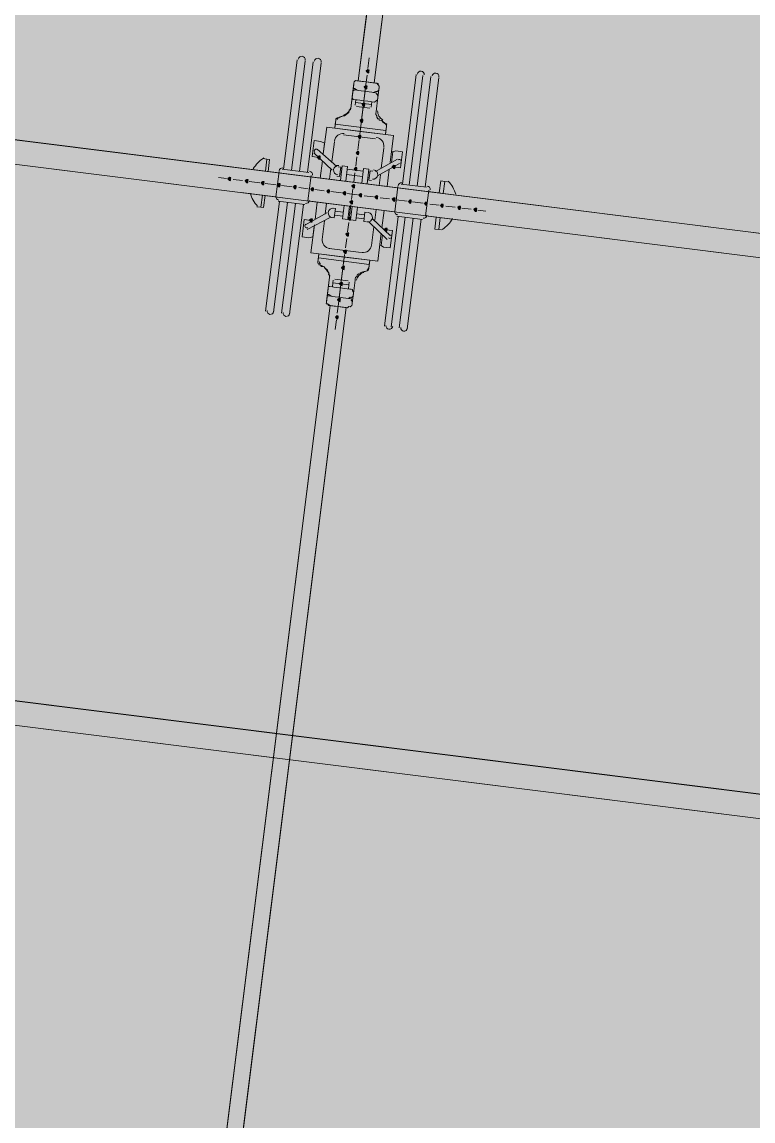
# Model space of a CAD drawing. Header units: metres. Extents: x -4 to 509425, y 7549 to 4732445.
# Drawn here: x 476034.46 to 476039.05, y 4719740.6 to 4719747.5 of the extents above; entities that cross this region are included whole.
import ezdxf

# ---------------------------------------------------------------- set-up
doc = ezdxf.new("R2010")
doc.units = ezdxf.units.M
doc.header["$LTSCALE"] = 0.01
doc.header["$MEASUREMENT"] = 0
doc.layers.get('0').update_dxf_attribs({"lineweight": 0})
doc.layers.add('_SUBESTACIÓN', color=1, linetype='Continuous')
doc.layers.add('SUBESTACION LA VID', color=253, linetype='Continuous')

# ---------------------------------------------------------------- blocks, each defined once
blk = doc.blocks.new('A$Cfff6051d')
at = {"layer": 'SUBESTACION LA VID', "transparency": 33554687}
h = blk.add_hatch(color=256, dxfattribs=at)
h.dxf.hatch_style = 2
h.paths.add_polyline_path([(476036.6377, 4719747.1909), (476036.6387, 4719747.1993), (476036.6303, 4719747.2004), (476036.6209, 4719747.193), (476036.6282, 4719747.1836), (476036.6366, 4719747.1825)])
h = blk.add_hatch(color=256, dxfattribs=at)
h.dxf.hatch_style = 2
h.paths.add_polyline_path([(476036.625, 4719747.0901), (476036.6261, 4719747.0985), (476036.6177, 4719747.0996), (476036.6082, 4719747.0922), (476036.6156, 4719747.0828), (476036.624, 4719747.0817)])
h = blk.add_hatch(color=256, dxfattribs=at)
h.dxf.hatch_style = 2
h.paths.add_polyline_path([(476036.6113, 4719746.9809), (476036.6124, 4719746.9893), (476036.604, 4719746.9904), (476036.5945, 4719746.983), (476036.6019, 4719746.9736), (476036.6103, 4719746.9725)])
h = blk.add_hatch(color=256, dxfattribs=at)
h.dxf.hatch_style = 2
h.paths.add_polyline_path([(476036.5987, 4719746.8801), (476036.5998, 4719746.8885), (476036.5914, 4719746.8895), (476036.5819, 4719746.8822), (476036.5893, 4719746.8727), (476036.5977, 4719746.8717)])
h = blk.add_hatch(color=256, dxfattribs=at)
h.dxf.hatch_style = 2
h.paths.add_polyline_path([(476036.5861, 4719746.7793), (476036.5871, 4719746.7877), (476036.5787, 4719746.7887), (476036.5693, 4719746.7814), (476036.5766, 4719746.7719), (476036.585, 4719746.7709)])
h = blk.add_hatch(color=256, dxfattribs=at)
h.dxf.hatch_style = 2
h.paths.add_polyline_path([(476036.3309, 4719746.6492), (476036.3319, 4719746.6576), (476036.3235, 4719746.6586), (476036.3141, 4719746.6513), (476036.3214, 4719746.6418), (476036.3298, 4719746.6408)])
h = blk.add_hatch(color=256, dxfattribs=at)
h.dxf.hatch_style = 2
h.paths.add_polyline_path([(476036.5734, 4719746.6785), (476036.5745, 4719746.6869), (476036.5661, 4719746.6879), (476036.5566, 4719746.6806), (476036.564, 4719746.6711), (476036.5724, 4719746.6701)])
h = blk.add_hatch(color=256, dxfattribs=at)
h.dxf.hatch_style = 2
h.paths.add_polyline_path([(476036.5608, 4719746.5777), (476036.5619, 4719746.5861), (476036.5535, 4719746.5871), (476036.544, 4719746.5798), (476036.5513, 4719746.5703), (476036.5597, 4719746.5693)])
h = blk.add_hatch(color=256, dxfattribs=at)
h.dxf.hatch_style = 2
h.paths.add_polyline_path([(476036.8013, 4719746.5902), (476036.8023, 4719746.5986), (476036.7939, 4719746.5996), (476036.7845, 4719746.5923), (476036.7918, 4719746.5828), (476036.8002, 4719746.5818)])
h = blk.add_hatch(color=256, dxfattribs=at)
h.dxf.hatch_style = 2
h.paths.add_polyline_path([(476035.768, 4719746.515), (476035.769, 4719746.5234), (476035.7606, 4719746.5244), (476035.7512, 4719746.5171), (476035.7585, 4719746.5076), (476035.7669, 4719746.5066)])
h = blk.add_hatch(color=256, dxfattribs=at)
h.dxf.hatch_style = 2
h.paths.add_polyline_path([(476035.8772, 4719746.5013), (476035.8782, 4719746.5097), (476035.8698, 4719746.5107), (476035.8604, 4719746.5034), (476035.8677, 4719746.4939), (476035.8761, 4719746.4929)])
h = blk.add_hatch(color=256, dxfattribs=at)
h.dxf.hatch_style = 2
h.paths.add_polyline_path([(476035.978, 4719746.4886), (476035.979, 4719746.497), (476035.9706, 4719746.4981), (476035.9612, 4719746.4907), (476035.9685, 4719746.4813), (476035.9769, 4719746.4802)])
h = blk.add_hatch(color=256, dxfattribs=at)
h.dxf.hatch_style = 2
h.paths.add_polyline_path([(476036.0788, 4719746.476), (476036.0798, 4719746.4844), (476036.0714, 4719746.4854), (476036.062, 4719746.4781), (476036.0693, 4719746.4686), (476036.0777, 4719746.4676)])
h = blk.add_hatch(color=256, dxfattribs=at)
h.dxf.hatch_style = 2
h.paths.add_polyline_path([(476036.1796, 4719746.4634), (476036.1806, 4719746.4718), (476036.1722, 4719746.4728), (476036.1628, 4719746.4655), (476036.1701, 4719746.456), (476036.1785, 4719746.455)])
h = blk.add_hatch(color=256, dxfattribs=at)
h.dxf.hatch_style = 2
h.paths.add_polyline_path([(476036.2888, 4719746.4497), (476036.2898, 4719746.4581), (476036.2814, 4719746.4591), (476036.272, 4719746.4518), (476036.2793, 4719746.4423), (476036.2877, 4719746.4413)])
h = blk.add_hatch(color=256, dxfattribs=at)
h.dxf.hatch_style = 2
h.paths.add_polyline_path([(476036.5471, 4719746.4685), (476036.5482, 4719746.4769), (476036.5398, 4719746.4779), (476036.5303, 4719746.4706), (476036.5377, 4719746.4611), (476036.5461, 4719746.4601)])
h = blk.add_hatch(color=256, dxfattribs=at)
h.dxf.hatch_style = 2
h.paths.add_polyline_path([(476036.3896, 4719746.437), (476036.3906, 4719746.4454), (476036.3822, 4719746.4465), (476036.3728, 4719746.4391), (476036.3801, 4719746.4297), (476036.3885, 4719746.4286)])
h = blk.add_hatch(color=256, dxfattribs=at)
h.dxf.hatch_style = 2
h.paths.add_polyline_path([(476036.4904, 4719746.4244), (476036.4914, 4719746.4328), (476036.483, 4719746.4338), (476036.4736, 4719746.4265), (476036.4809, 4719746.417), (476036.4893, 4719746.416)])
h = blk.add_hatch(color=256, dxfattribs=at)
h.dxf.hatch_style = 2
h.paths.add_polyline_path([(476036.5912, 4719746.4118), (476036.5922, 4719746.4202), (476036.5838, 4719746.4212), (476036.5744, 4719746.4139), (476036.5817, 4719746.4044), (476036.5901, 4719746.4034)])
h = blk.add_hatch(color=256, dxfattribs=at)
h.dxf.hatch_style = 2
h.paths.add_polyline_path([(476036.692, 4719746.3991), (476036.693, 4719746.4075), (476036.6846, 4719746.4086), (476036.6752, 4719746.4012), (476036.6825, 4719746.3918), (476036.6909, 4719746.3907)])
h = blk.add_hatch(color=256, dxfattribs=at)
h.dxf.hatch_style = 2
h.paths.add_polyline_path([(476036.8012, 4719746.3854), (476036.8022, 4719746.3938), (476036.7938, 4719746.3949), (476036.7844, 4719746.3875), (476036.7917, 4719746.3781), (476036.8001, 4719746.377)])
h = blk.add_hatch(color=256, dxfattribs=at)
h.dxf.hatch_style = 2
h.paths.add_polyline_path([(476036.902, 4719746.3728), (476036.9031, 4719746.3812), (476036.8947, 4719746.3822), (476036.8852, 4719746.3749), (476036.8926, 4719746.3654), (476036.901, 4719746.3644)])
h = blk.add_hatch(color=256, dxfattribs=at)
h.dxf.hatch_style = 2
h.paths.add_polyline_path([(476036.5345, 4719746.3677), (476036.5355, 4719746.3761), (476036.5271, 4719746.3771), (476036.5177, 4719746.3698), (476036.525, 4719746.3603), (476036.5334, 4719746.3593)])
h = blk.add_hatch(color=256, dxfattribs=at)
h.dxf.hatch_style = 2
h.paths.add_polyline_path([(476037.0028, 4719746.3602), (476037.0039, 4719746.3685), (476036.9955, 4719746.3696), (476036.986, 4719746.3623), (476036.9934, 4719746.3528), (476037.0018, 4719746.3518)])
h = blk.add_hatch(color=256, dxfattribs=at)
h.dxf.hatch_style = 2
h.paths.add_polyline_path([(476037.1036, 4719746.3475), (476037.1047, 4719746.3559), (476037.0963, 4719746.357), (476037.0868, 4719746.3496), (476037.0942, 4719746.3402), (476037.1026, 4719746.3391)])
h = blk.add_hatch(color=256, dxfattribs=at)
h.dxf.hatch_style = 2
h.paths.add_polyline_path([(476037.2128, 4719746.3338), (476037.2139, 4719746.3422), (476037.2055, 4719746.3433), (476037.196, 4719746.3359), (476037.2034, 4719746.3265), (476037.2118, 4719746.3254)])
h = blk.add_hatch(color=256, dxfattribs=at)
h.dxf.hatch_style = 2
h.paths.add_polyline_path([(476037.3136, 4719746.3212), (476037.3147, 4719746.3296), (476037.3063, 4719746.3306), (476037.2968, 4719746.3233), (476037.3042, 4719746.3138), (476037.3126, 4719746.3128)])
h = blk.add_hatch(color=256, dxfattribs=at)
h.dxf.hatch_style = 2
h.paths.add_polyline_path([(476036.2814, 4719746.2544), (476036.2824, 4719746.2628), (476036.274, 4719746.2638), (476036.2646, 4719746.2565), (476036.2719, 4719746.247), (476036.2803, 4719746.246)])
h = blk.add_hatch(color=256, dxfattribs=at)
h.dxf.hatch_style = 2
h.paths.add_polyline_path([(476036.5218, 4719746.2669), (476036.5229, 4719746.2753), (476036.5145, 4719746.2763), (476036.505, 4719746.269), (476036.5124, 4719746.2595), (476036.5208, 4719746.2585)])
h = blk.add_hatch(color=256, dxfattribs=at)
h.dxf.hatch_style = 2
h.paths.add_polyline_path([(476036.5092, 4719746.1661), (476036.5102, 4719746.1745), (476036.5018, 4719746.1755), (476036.4924, 4719746.1682), (476036.4997, 4719746.1587), (476036.5081, 4719746.1577)])
h = blk.add_hatch(color=256, dxfattribs=at)
h.dxf.hatch_style = 2
h.paths.add_polyline_path([(476036.7518, 4719746.1954), (476036.7528, 4719746.2038), (476036.7444, 4719746.2048), (476036.735, 4719746.1975), (476036.7423, 4719746.188), (476036.7507, 4719746.187)])
h = blk.add_hatch(color=256, dxfattribs=at)
h.dxf.hatch_style = 2
h.paths.add_polyline_path([(476036.4955, 4719746.0569), (476036.4966, 4719746.0653), (476036.4882, 4719746.0663), (476036.4787, 4719746.059), (476036.4861, 4719746.0495), (476036.4945, 4719746.0485)])
h = blk.add_hatch(color=256, dxfattribs=at)
h.dxf.hatch_style = 2
h.paths.add_polyline_path([(476036.4829, 4719745.9561), (476036.4839, 4719745.9645), (476036.4755, 4719745.9655), (476036.4661, 4719745.9582), (476036.4734, 4719745.9487), (476036.4818, 4719745.9477)])
h = blk.add_hatch(color=256, dxfattribs=at)
h.dxf.hatch_style = 2
h.paths.add_polyline_path([(476036.4702, 4719745.8553), (476036.4713, 4719745.8637), (476036.4629, 4719745.8647), (476036.4534, 4719745.8574), (476036.4608, 4719745.8479), (476036.4692, 4719745.8469)])
h = blk.add_hatch(color=256, dxfattribs=at)
h.dxf.hatch_style = 2
h.paths.add_polyline_path([(476036.4576, 4719745.7544), (476036.4586, 4719745.7628), (476036.4502, 4719745.7639), (476036.4408, 4719745.7566), (476036.4481, 4719745.7471), (476036.4565, 4719745.746)])
h = blk.add_hatch(color=256, dxfattribs=at)
h.dxf.hatch_style = 2
h.paths.add_polyline_path([(476036.4439, 4719745.6452), (476036.445, 4719745.6536), (476036.4366, 4719745.6547), (476036.4271, 4719745.6473), (476036.4344, 4719745.6379), (476036.4428, 4719745.6368)])
at = {"layer": 'SUBESTACION LA VID', "lineweight": 15}
for p, q in [((476071.0252, 4719742.1716), (475975.2782, 4719754.1753)), ((476071.0063, 4719742.0204), (475975.2593, 4719754.0241)), ((476036.5705, 4719747.1311), (476037.2455, 4719752.5157)), ((476036.6713, 4719747.1184), (476037.3463, 4719752.5031)), ((476070.5903, 4719738.7022), (475974.8433, 4719750.706)), ((476070.5713, 4719738.551), (475974.8243, 4719750.5548)), ((476036.1862, 4719747.2646), (476036.0998, 4719746.5757)), ((476036.1502, 4719746.5694), (476036.2366, 4719747.2583)), ((476036.287, 4719747.2519), (476036.2006, 4719746.5631)), ((476036.251, 4719746.5568), (476036.3374, 4719747.2456)), ((476036.6314, 4719747.2088), (476036.6398, 4719747.276)), ((476036.6187, 4719747.108), (476036.6261, 4719747.1668)), ((476036.8474, 4719746.482), (476036.9338, 4719747.1708)), ((476036.9758, 4719747.1656), (476036.8894, 4719746.4768)), ((476036.9398, 4719746.4704), (476037.0262, 4719747.1593)), ((476037.0766, 4719747.1529), (476036.9902, 4719746.4641)), ((476036.5421, 4719747.109), (476036.5347, 4719747.0502)), ((476036.6943, 4719747.0302), (476036.7017, 4719747.089)), ((476036.5231, 4719746.9578), (476036.5347, 4719747.0502)), ((476036.6061, 4719747.0072), (476036.6135, 4719747.066)), ((476036.6943, 4719747.0302), (476036.6827, 4719746.9378)), ((476036.5515, 4719746.9799), (476036.5536, 4719746.9967)), ((476036.6428, 4719746.9599), (476036.5588, 4719746.9704)), ((476036.5599, 4719746.9788), (476036.5599, 4719746.9788)), ((476036.5935, 4719746.9063), (476036.6008, 4719746.9651)), ((476036.6439, 4719746.9683), (476036.6439, 4719746.9683)), ((476036.6544, 4719746.984), (476036.6523, 4719746.9672)), ((476036.4475, 4719746.8991), (476036.4748, 4719746.9127)), ((476036.5798, 4719746.7971), (476036.5882, 4719746.8643)), ((476036.7184, 4719746.8822), (476036.7415, 4719746.8622)), ((476036.3719, 4719746.8403), (476036.3508, 4719746.6723)), ((476036.7919, 4719746.7876), (476036.3719, 4719746.8403)), ((476036.7447, 4719746.8191), (476036.4254, 4719746.8592)), ((476036.4201, 4719746.7489), (476036.4043, 4719746.6229)), ((476036.6785, 4719746.7677), (476036.4769, 4719746.793)), ((476036.5671, 4719746.6963), (476036.5756, 4719746.7635)), ((476036.7919, 4719746.7876), (476036.7708, 4719746.6196)), ((476036.292, 4719746.6796), (476036.4064, 4719746.5714)), ((476036.312, 4719746.7027), (476036.4348, 4719746.5935)), ((476036.731, 4719746.7099), (476036.7152, 4719746.5839)), ((476035.9969, 4719746.6398), (476035.9717, 4719746.643)), ((476036.0137, 4719746.6377), (476036.0042, 4719746.5621)), ((476036.3455, 4719746.6303), (476036.3319, 4719746.5211)), ((476036.4579, 4719746.5053), (476036.4694, 4719746.5977)), ((476036.5031, 4719746.5935), (476036.4694, 4719746.5977)), ((476036.4915, 4719746.501), (476036.5031, 4719746.5935)), ((476036.5545, 4719746.5955), (476036.5619, 4719746.6543)), ((476036.816, 4719746.6395), (476036.6784, 4719746.5629)), ((476036.8296, 4719746.6122), (476036.692, 4719746.5356)), ((476036.8349, 4719746.586), (476036.7929, 4719746.5912)), ((476035.7428, 4719746.5181), (476035.6924, 4719746.5244)), ((476036.0714, 4719746.5537), (476035.853, 4719746.5811)), ((476036.0725, 4719746.5621), (476036.0525, 4719746.4025)), ((476036.2594, 4719746.5557), (476036.0914, 4719746.5768)), ((476036.2541, 4719746.3772), (476036.2741, 4719746.5368)), ((476036.8191, 4719746.46), (476036.2731, 4719746.5284)), ((476036.3991, 4719746.5809), (476036.3907, 4719746.5137)), ((476036.4631, 4719746.5473), (476036.4547, 4719746.5483)), ((476036.4673, 4719746.5809), (476036.4589, 4719746.5819)), ((476036.5975, 4719746.5304), (476036.4967, 4719746.543)), ((476036.6017, 4719746.564), (476036.5009, 4719746.5767)), ((476036.5419, 4719746.4947), (476036.5492, 4719746.5535)), ((476036.5923, 4719746.4884), (476036.6039, 4719746.5808)), ((476036.6375, 4719746.5766), (476036.6039, 4719746.5808)), ((476036.6259, 4719746.4842), (476036.6375, 4719746.5766)), ((476036.6395, 4719746.5251), (476036.6311, 4719746.5262)), ((476036.6437, 4719746.5588), (476036.6353, 4719746.5598)), ((476036.6616, 4719746.565), (476036.6448, 4719746.5672)), ((476036.7099, 4719746.5419), (476036.7015, 4719746.4747)), ((476036.7656, 4719746.5776), (476036.7519, 4719746.4684)), ((476035.8436, 4719746.5055), (476035.7848, 4719746.5129)), ((476035.9528, 4719746.4918), (476035.8856, 4719746.5002)), ((476036.0536, 4719746.4792), (476035.9864, 4719746.4876)), ((476036.1544, 4719746.4665), (476036.0872, 4719746.4749)), ((476036.2552, 4719746.4539), (476036.1964, 4719746.4613)), ((476036.5282, 4719746.3855), (476036.5366, 4719746.4527)), ((476036.8001, 4719746.3088), (476036.8201, 4719746.4684)), ((476036.839, 4719746.4831), (476036.9986, 4719746.4631)), ((476037.089, 4719746.5029), (476037.0795, 4719746.4273)), ((476037.1142, 4719746.4998), (476037.131, 4719746.4977)), ((476036.0525, 4719746.4025), (476035.8341, 4719746.4299)), ((476036.356, 4719746.4412), (476036.2972, 4719746.4486)), ((476036.4652, 4719746.4276), (476036.398, 4719746.436)), ((476036.566, 4719746.4149), (476036.4988, 4719746.4233)), ((476036.6668, 4719746.4023), (476036.608, 4719746.4096)), ((476036.7676, 4719746.3896), (476036.7088, 4719746.397)), ((476036.8768, 4719746.3759), (476036.8096, 4719746.3844)), ((476037.0133, 4719746.4442), (476036.9933, 4719746.2846)), ((476037.0123, 4719746.4358), (476037.2307, 4719746.4084)), ((476035.9338, 4719746.3406), (476035.959, 4719746.3374)), ((476035.9882, 4719745.6853), (476036.0745, 4719746.3741)), ((476036.1249, 4719746.3678), (476036.0386, 4719745.679)), ((476036.2341, 4719746.3541), (476036.0661, 4719746.3752)), ((476036.089, 4719745.6727), (476036.1753, 4719746.3615)), ((476036.2257, 4719746.3552), (476036.1394, 4719745.6664)), ((476036.8001, 4719746.3088), (476036.2541, 4719746.3772)), ((476036.3129, 4719746.3699), (476036.2992, 4719746.2607)), ((476036.3717, 4719746.3625), (476036.3633, 4719746.2953)), ((476036.4756, 4719746.3068), (476036.4252, 4719746.3131)), ((476036.4809, 4719746.3488), (476036.4704, 4719746.2648)), ((476036.5145, 4719746.3446), (476036.504, 4719746.2606)), ((476036.5155, 4719746.2847), (476036.524, 4719746.3519)), ((476036.5313, 4719746.3425), (476036.5208, 4719746.2585)), ((476036.5649, 4719746.3383), (476036.5544, 4719746.2543)), ((476036.6825, 4719746.3235), (476036.6741, 4719746.2563)), ((476036.7329, 4719746.3172), (476036.7192, 4719746.208)), ((476036.9776, 4719746.3633), (476036.9104, 4719746.3717)), ((476037.0784, 4719746.3507), (476037.0196, 4719746.358)), ((476037.1792, 4719746.338), (476037.1204, 4719746.3454)), ((476037.28, 4719746.3254), (476037.2212, 4719746.3328)), ((476037.3724, 4719746.3138), (476037.322, 4719746.3201)), ((476036.2351, 4719746.226), (476036.3727, 4719746.3026)), ((476036.2488, 4719746.1987), (476036.3948, 4719746.2743)), ((476036.358, 4719746.2533), (476036.3433, 4719746.1357)), ((476036.4725, 4719746.2816), (476036.4221, 4719746.2879)), ((476036.504, 4719746.2606), (476036.4704, 4719746.2648)), ((476036.5029, 4719746.1839), (476036.5103, 4719746.2427)), ((476036.5229, 4719746.2753), (476036.5061, 4719746.2774)), ((476036.526, 4719746.3005), (476036.5092, 4719746.3026)), ((476036.5544, 4719746.2543), (476036.5208, 4719746.2585)), ((476036.6069, 4719746.2647), (476036.5565, 4719746.2711)), ((476036.61, 4719746.2899), (476036.5596, 4719746.2963)), ((476036.6216, 4719746.2458), (476036.6048, 4719746.2479)), ((476036.7528, 4719746.1355), (476036.6384, 4719746.2437)), ((476036.7728, 4719746.1586), (476036.6583, 4719746.2668)), ((476036.8222, 4719746.2804), (476036.7358, 4719745.5916)), ((476036.7778, 4719745.5863), (476036.8642, 4719746.2751)), ((476036.8138, 4719746.2815), (476036.9734, 4719746.2615)), ((476036.9146, 4719746.2688), (476036.8282, 4719745.58)), ((476036.8786, 4719745.5737), (476036.965, 4719746.2625)), ((476036.9933, 4719746.2846), (476037.2117, 4719746.2572)), ((476036.295, 4719746.227), (476036.2729, 4719746.0506)), ((476036.6688, 4719746.2143), (476036.6541, 4719746.0967)), ((476036.715, 4719746.1744), (476036.6929, 4719745.998)), ((476036.7854, 4719746.1912), (476036.7434, 4719746.1964)), ((476037.0931, 4719746.1953), (476037.0763, 4719746.1974)), ((476036.4903, 4719746.0831), (476036.4976, 4719746.1419)), ((476036.6929, 4719745.998), (476036.2729, 4719746.0506)), ((476036.589, 4719746.0537), (476036.3873, 4719746.079)), ((476036.4776, 4719745.9823), (476036.485, 4719746.0411)), ((476036.6393, 4719745.9791), (476036.3201, 4719746.0191)), ((476036.3317, 4719745.975), (476036.3558, 4719745.9635)), ((476036.3904, 4719745.8994), (476036.3799, 4719745.8154)), ((476036.4639, 4719745.8731), (476036.4724, 4719745.9403)), ((476036.5994, 4719745.9329), (476036.6257, 4719745.9382)), ((476036.4135, 4719745.8794), (476036.4114, 4719745.8626)), ((476036.4219, 4719745.8784), (476036.4219, 4719745.8784)), ((476036.507, 4719745.8762), (476036.423, 4719745.8868)), ((476036.4513, 4719745.7723), (476036.4597, 4719745.8395)), ((476036.5059, 4719745.8678), (476036.5059, 4719745.8678)), ((476036.5122, 4719745.85), (476036.5143, 4719745.8668)), ((476036.5395, 4719745.7954), (476036.55, 4719745.8794)), ((476036.3725, 4719745.7566), (476036.3799, 4719745.8154)), ((476036.5395, 4719745.7954), (476036.5321, 4719745.7366)), ((476035.6616, 4719739.8816), (476036.3935, 4719745.7198)), ((476035.7624, 4719739.8689), (476036.4943, 4719745.7072)), ((476036.4387, 4719745.6715), (476036.446, 4719745.7303)), ((476036.426, 4719745.5707), (476036.4334, 4719745.6295))]:
    blk.add_line(p, q, dxfattribs=at)
at = {"layer": 'SUBESTACION LA VID', "lineweight": 0}
blk.add_line((476036.5705, 4719747.1311), (476036.6713, 4719747.1184), dxfattribs=at)
at = {"layer": 'SUBESTACION LA VID', "lineweight": 15}
for points in [[(476071.0063, 4719742.0204), (476071.0252, 4719742.1716), (475975.2782, 4719754.1753), (475975.2593, 4719754.0241), (476071.0063, 4719742.0204)], [(476036.5705, 4719747.1311), (476036.6713, 4719747.1184), (476037.3463, 4719752.5031), (476037.2455, 4719752.5157), (476036.5705, 4719747.1311)], [(476070.5713, 4719738.551), (476070.5903, 4719738.7022), (475974.8433, 4719750.706), (475974.8243, 4719750.5548), (476070.5713, 4719738.551)], [(476036.4286, 4719746.8844), (476036.4223, 4719746.834), (476036.5819, 4719746.8139), (476036.6209, 4719747.1248), (476036.5957, 4719747.1279), (476036.5873, 4719747.129), (476036.5789, 4719747.13), (476036.5705, 4719747.1311), (476036.5621, 4719747.1321), (476036.5537, 4719747.1332), (476036.5442, 4719747.1258), (476036.5431, 4719747.1174), (476036.5421, 4719747.109), (476036.541, 4719747.1006), (476036.5347, 4719747.0502), (476036.5231, 4719746.9578), (476036.5221, 4719746.9494), (476036.5137, 4719746.9505), (476036.5126, 4719746.9421), (476036.5116, 4719746.9337), (476036.5021, 4719746.9263), (476036.4927, 4719746.919), (476036.4832, 4719746.9116), (476036.4748, 4719746.9127), (476036.457, 4719746.9064), (476036.4475, 4719746.8991), (476036.4391, 4719746.9001), (476036.4296, 4719746.8928), (476036.4286, 4719746.8844)], [(476036.6061, 4719747.0072), (476036.6313, 4719747.004), (476036.6481, 4719747.0019), (476036.6565, 4719747.0008), (476036.6733, 4719746.9987), (476036.6828, 4719747.0061), (476036.6922, 4719747.0134), (476036.6933, 4719747.0218), (476036.6943, 4719747.0302), (476036.6954, 4719747.0386), (476036.688, 4719747.0481), (476036.6807, 4719747.0575), (476036.6639, 4719747.0596), (476036.6555, 4719747.0607), (476036.6387, 4719747.0628), (476036.6135, 4719747.066), (476036.5883, 4719747.0691), (476036.5715, 4719747.0712), (476036.5631, 4719747.0723), (476036.5463, 4719747.0744), (476036.5368, 4719747.067), (476036.5358, 4719747.0586), (476036.5347, 4719747.0502), (476036.5337, 4719747.0418), (476036.5326, 4719747.0334), (476036.5316, 4719747.025), (476036.5389, 4719747.0156), (476036.5557, 4719747.0135), (476036.5641, 4719747.0124), (476036.5809, 4719747.0103), (476036.6061, 4719747.0072)], [(476036.5421, 4719747.109), (476036.541, 4719747.1006), (476036.54, 4719747.0922), (476036.5389, 4719747.0838), (476036.5473, 4719747.0828), (476036.5631, 4719747.0723), (476036.5715, 4719747.0712), (476036.5883, 4719747.0691), (476036.6135, 4719747.066), (476036.6387, 4719747.0628), (476036.6555, 4719747.0607), (476036.6639, 4719747.0596), (476036.6817, 4719747.0659), (476036.6901, 4719747.0649), (476036.6996, 4719747.0722), (476036.7006, 4719747.0806), (476036.7017, 4719747.089), (476036.7027, 4719747.0974), (476036.6954, 4719747.1069), (476036.6881, 4719747.1163), (476036.6713, 4719747.1184), (476036.6629, 4719747.1195), (476036.6461, 4719747.1216), (476036.6209, 4719747.1248), (476036.5957, 4719747.1279), (476036.5789, 4719747.13), (476036.5705, 4719747.1311), (476036.5537, 4719747.1332), (476036.5442, 4719747.1258), (476036.5431, 4719747.1174), (476036.5421, 4719747.109)], [(476036.7478, 4719746.8443), (476036.7415, 4719746.7939), (476036.5819, 4719746.8139), (476036.6209, 4719747.1248), (476036.6461, 4719747.1216), (476036.6545, 4719747.1205), (476036.6713, 4719747.1184), (476036.6797, 4719747.1174), (476036.6881, 4719747.1163), (476036.6965, 4719747.1153), (476036.6954, 4719747.1069), (476036.7027, 4719747.0974), (476036.7017, 4719747.089), (476036.7006, 4719747.0806), (476036.6943, 4719747.0302), (476036.6827, 4719746.9378), (476036.6817, 4719746.9294), (476036.6806, 4719746.921), (476036.688, 4719746.9116), (476036.6869, 4719746.9032), (476036.6943, 4719746.8937), (476036.7027, 4719746.8927), (476036.7016, 4719746.8843), (476036.7184, 4719746.8822), (476036.7258, 4719746.8727), (476036.7415, 4719746.8622), (476036.7499, 4719746.8611), (476036.7489, 4719746.8527), (476036.7478, 4719746.8443)], [(476036.6565, 4719747.0008), (476036.6544, 4719746.984), (476036.5536, 4719746.9967), (476036.5557, 4719747.0135)], [(476036.7478, 4719746.8443), (476036.7447, 4719746.8191), (476036.7415, 4719746.7939), (476036.4223, 4719746.834), (476036.4254, 4719746.8592), (476036.4286, 4719746.8844)], [(476036.3225, 4719746.6502), (476036.2805, 4719746.6555), (476036.2931, 4719746.7563), (476036.3351, 4719746.751), (476036.3592, 4719746.7395), (476036.3508, 4719746.6723)], [(476036.7793, 4719746.6868), (476036.7877, 4719746.6858), (476036.7792, 4719746.6186)], [(476036.8349, 4719746.586), (476036.8475, 4719746.6868), (476036.8055, 4719746.6921), (476036.7877, 4719746.6858)], [(476035.9874, 4719746.5642), (476035.9969, 4719746.6398), (476036.0137, 4719746.6377)], [(476036.4358, 4719746.5336), (476036.4526, 4719746.5315), (476036.46, 4719746.5903), (476036.4432, 4719746.5924)], [(476036.6542, 4719746.5062), (476036.6374, 4719746.5083), (476036.6448, 4719746.5672)], [(476037.1047, 4719746.4242), (476037.1142, 4719746.4998), (476037.089, 4719746.5029)], [(476035.9853, 4719746.4109), (476035.9758, 4719746.3353), (476035.959, 4719746.3374), (476035.9685, 4719746.413)], [(476036.4105, 4719746.332), (476036.4273, 4719746.3299), (476036.42, 4719746.2711), (476036.4032, 4719746.2732)], [(476036.273, 4719746.2554), (476036.231, 4719746.2607), (476036.2173, 4719746.1515), (476036.2593, 4719746.1462), (476036.2855, 4719746.1514), (476036.2939, 4719746.2186)], [(476036.629, 4719746.3046), (476036.6122, 4719746.3067), (476036.6048, 4719746.2479)], [(476037.0605, 4719746.2761), (476037.051, 4719746.2005), (476037.0763, 4719746.1974), (476037.0857, 4719746.273)], [(476036.7854, 4719746.1912), (476036.7717, 4719746.082), (476036.7297, 4719746.0872), (476036.7139, 4719746.0977)], [(476036.7055, 4719746.0988), (476036.7139, 4719746.0977), (476036.7224, 4719746.1649)], [(476036.317, 4719745.9939), (476036.3233, 4719746.0443), (476036.4829, 4719746.0243), (476036.4439, 4719745.7135), (476036.4187, 4719745.7167), (476036.4103, 4719745.7177), (476036.4019, 4719745.7188), (476036.3935, 4719745.7198), (476036.3851, 4719745.7209), (476036.3778, 4719745.7303), (476036.3694, 4719745.7314), (476036.3704, 4719745.7398), (476036.3715, 4719745.7482), (476036.3725, 4719745.7566), (476036.3799, 4719745.8154), (476036.3904, 4719745.8994), (476036.3915, 4719745.9078), (476036.3841, 4719745.9172), (476036.3852, 4719745.9256), (476036.3778, 4719745.9351), (476036.3705, 4719745.9445), (476036.3632, 4719745.954), (476036.3558, 4719745.9635), (476036.339, 4719745.9656), (476036.3317, 4719745.975), (476036.3233, 4719745.9761), (476036.3243, 4719745.9845), (476036.3159, 4719745.9855), (476036.317, 4719745.9939)], [(476036.6362, 4719745.9539), (476036.6393, 4719745.9791), (476036.6425, 4719746.0043), (476036.3233, 4719746.0443), (476036.3201, 4719746.0191), (476036.317, 4719745.9939)], [(476036.6362, 4719745.9539), (476036.6425, 4719746.0043), (476036.4829, 4719746.0243), (476036.4439, 4719745.7135), (476036.4691, 4719745.7103), (476036.4775, 4719745.7093), (476036.4943, 4719745.7072), (476036.5027, 4719745.7061), (476036.5122, 4719745.7135), (476036.5206, 4719745.7124), (476036.53, 4719745.7198), (476036.5311, 4719745.7282), (476036.5321, 4719745.7366), (476036.5395, 4719745.7954), (476036.55, 4719745.8794), (476036.5511, 4719745.8878), (476036.5521, 4719745.8962), (476036.5616, 4719745.9035), (476036.5627, 4719745.9119), (476036.5721, 4719745.9193), (476036.5805, 4719745.9182), (476036.5816, 4719745.9266), (476036.5994, 4719745.9329), (476036.6078, 4719745.9319), (476036.6257, 4719745.9382), (476036.6351, 4719745.9455), (476036.6362, 4719745.9539)], [(476036.4587, 4719745.8311), (476036.4839, 4719745.8279), (476036.5007, 4719745.8258), (476036.5175, 4719745.8237), (476036.5259, 4719745.8227), (476036.5343, 4719745.8216), (476036.5332, 4719745.8132), (476036.5406, 4719745.8038), (476036.5395, 4719745.7954), (476036.5385, 4719745.787), (476036.5374, 4719745.7786), (476036.5279, 4719745.7712), (476036.5195, 4719745.7723), (476036.5101, 4719745.7649), (476036.4933, 4719745.767), (476036.4765, 4719745.7691), (476036.4513, 4719745.7723), (476036.4261, 4719745.7755), (476036.4093, 4719745.7776), (476036.4009, 4719745.7786), (476036.3851, 4719745.7891), (476036.3767, 4719745.7902), (476036.3778, 4719745.7986), (476036.3789, 4719745.807), (476036.3799, 4719745.8154), (476036.381, 4719745.8238), (476036.382, 4719745.8322), (476036.3831, 4719745.8406), (476036.3915, 4719745.8395), (476036.4083, 4719745.8374), (476036.4167, 4719745.8364), (476036.4335, 4719745.8343), (476036.4587, 4719745.8311)], [(476036.5091, 4719745.8248), (476036.5122, 4719745.85), (476036.4114, 4719745.8626), (476036.4083, 4719745.8374)], [(476036.3725, 4719745.7566), (476036.3736, 4719745.765), (476036.3746, 4719745.7734), (476036.3757, 4719745.7818), (476036.3841, 4719745.7807), (476036.4009, 4719745.7786), (476036.4093, 4719745.7776), (476036.4261, 4719745.7755), (476036.4513, 4719745.7723), (476036.4765, 4719745.7691), (476036.4933, 4719745.767), (476036.5101, 4719745.7649), (476036.5185, 4719745.7639), (476036.5269, 4719745.7628), (476036.5258, 4719745.7544), (476036.5332, 4719745.745), (476036.5321, 4719745.7366), (476036.5311, 4719745.7282), (476036.53, 4719745.7198), (476036.5206, 4719745.7124), (476036.5122, 4719745.7135), (476036.5027, 4719745.7061), (476036.4859, 4719745.7082), (476036.4691, 4719745.7103), (476036.4439, 4719745.7135), (476036.4187, 4719745.7167), (476036.4019, 4719745.7188), (476036.3935, 4719745.7198), (476036.3778, 4719745.7303), (476036.3694, 4719745.7314), (476036.3704, 4719745.7398), (476036.3715, 4719745.7482), (476036.3725, 4719745.7566)], [(476035.6616, 4719739.8816), (476035.7624, 4719739.8689), (476036.4943, 4719745.7072), (476036.3935, 4719745.7198), (476035.6616, 4719739.8816)]]:
    blk.add_lwpolyline(points, dxfattribs=at)
at = {"layer": 'SUBESTACION LA VID'}
for points in [[(476036.6377, 4719747.1909), (476036.6387, 4719747.1993), (476036.6303, 4719747.2004), (476036.6209, 4719747.193), (476036.6282, 4719747.1836), (476036.6366, 4719747.1825)], [(476036.625, 4719747.0901), (476036.6261, 4719747.0985), (476036.6177, 4719747.0996), (476036.6082, 4719747.0922), (476036.6156, 4719747.0828), (476036.624, 4719747.0817)], [(476036.6113, 4719746.9809), (476036.6124, 4719746.9893), (476036.604, 4719746.9904), (476036.5945, 4719746.983), (476036.6019, 4719746.9736), (476036.6103, 4719746.9725)], [(476036.5987, 4719746.8801), (476036.5998, 4719746.8885), (476036.5914, 4719746.8895), (476036.5819, 4719746.8822), (476036.5893, 4719746.8727), (476036.5977, 4719746.8717)], [(476036.5861, 4719746.7793), (476036.5871, 4719746.7877), (476036.5787, 4719746.7887), (476036.5693, 4719746.7814), (476036.5766, 4719746.7719), (476036.585, 4719746.7709)], [(476036.3309, 4719746.6492), (476036.3319, 4719746.6576), (476036.3235, 4719746.6586), (476036.3141, 4719746.6513), (476036.3214, 4719746.6418), (476036.3298, 4719746.6408)], [(476036.5734, 4719746.6785), (476036.5745, 4719746.6869), (476036.5661, 4719746.6879), (476036.5566, 4719746.6806), (476036.564, 4719746.6711), (476036.5724, 4719746.6701)], [(476036.5608, 4719746.5777), (476036.5619, 4719746.5861), (476036.5535, 4719746.5871), (476036.544, 4719746.5798), (476036.5513, 4719746.5703), (476036.5597, 4719746.5693)], [(476036.8013, 4719746.5902), (476036.8023, 4719746.5986), (476036.7939, 4719746.5996), (476036.7845, 4719746.5923), (476036.7918, 4719746.5828), (476036.8002, 4719746.5818)], [(476035.768, 4719746.515), (476035.769, 4719746.5234), (476035.7606, 4719746.5244), (476035.7512, 4719746.5171), (476035.7585, 4719746.5076), (476035.7669, 4719746.5066)], [(476035.8772, 4719746.5013), (476035.8782, 4719746.5097), (476035.8698, 4719746.5107), (476035.8604, 4719746.5034), (476035.8677, 4719746.4939), (476035.8761, 4719746.4929)], [(476035.978, 4719746.4886), (476035.979, 4719746.497), (476035.9706, 4719746.4981), (476035.9612, 4719746.4907), (476035.9685, 4719746.4813), (476035.9769, 4719746.4802)], [(476036.0788, 4719746.476), (476036.0798, 4719746.4844), (476036.0714, 4719746.4854), (476036.062, 4719746.4781), (476036.0693, 4719746.4686), (476036.0777, 4719746.4676)], [(476036.1796, 4719746.4634), (476036.1806, 4719746.4718), (476036.1722, 4719746.4728), (476036.1628, 4719746.4655), (476036.1701, 4719746.456), (476036.1785, 4719746.455)], [(476036.2888, 4719746.4497), (476036.2898, 4719746.4581), (476036.2814, 4719746.4591), (476036.272, 4719746.4518), (476036.2793, 4719746.4423), (476036.2877, 4719746.4413)], [(476036.5471, 4719746.4685), (476036.5482, 4719746.4769), (476036.5398, 4719746.4779), (476036.5303, 4719746.4706), (476036.5377, 4719746.4611), (476036.5461, 4719746.4601)], [(476036.3896, 4719746.437), (476036.3906, 4719746.4454), (476036.3822, 4719746.4465), (476036.3728, 4719746.4391), (476036.3801, 4719746.4297), (476036.3885, 4719746.4286)], [(476036.4904, 4719746.4244), (476036.4914, 4719746.4328), (476036.483, 4719746.4338), (476036.4736, 4719746.4265), (476036.4809, 4719746.417), (476036.4893, 4719746.416)], [(476036.5912, 4719746.4118), (476036.5922, 4719746.4202), (476036.5838, 4719746.4212), (476036.5744, 4719746.4139), (476036.5817, 4719746.4044), (476036.5901, 4719746.4034)], [(476036.692, 4719746.3991), (476036.693, 4719746.4075), (476036.6846, 4719746.4086), (476036.6752, 4719746.4012), (476036.6825, 4719746.3918), (476036.6909, 4719746.3907)], [(476036.8012, 4719746.3854), (476036.8022, 4719746.3938), (476036.7938, 4719746.3949), (476036.7844, 4719746.3875), (476036.7917, 4719746.3781), (476036.8001, 4719746.377)], [(476036.902, 4719746.3728), (476036.9031, 4719746.3812), (476036.8947, 4719746.3822), (476036.8852, 4719746.3749), (476036.8926, 4719746.3654), (476036.901, 4719746.3644)], [(476036.5345, 4719746.3677), (476036.5355, 4719746.3761), (476036.5271, 4719746.3771), (476036.5177, 4719746.3698), (476036.525, 4719746.3603), (476036.5334, 4719746.3593)], [(476037.0028, 4719746.3602), (476037.0039, 4719746.3685), (476036.9955, 4719746.3696), (476036.986, 4719746.3623), (476036.9934, 4719746.3528), (476037.0018, 4719746.3518)], [(476037.1036, 4719746.3475), (476037.1047, 4719746.3559), (476037.0963, 4719746.357), (476037.0868, 4719746.3496), (476037.0942, 4719746.3402), (476037.1026, 4719746.3391)], [(476037.2128, 4719746.3338), (476037.2139, 4719746.3422), (476037.2055, 4719746.3433), (476037.196, 4719746.3359), (476037.2034, 4719746.3265), (476037.2118, 4719746.3254)], [(476037.3136, 4719746.3212), (476037.3147, 4719746.3296), (476037.3063, 4719746.3306), (476037.2968, 4719746.3233), (476037.3042, 4719746.3138), (476037.3126, 4719746.3128)], [(476036.2814, 4719746.2544), (476036.2824, 4719746.2628), (476036.274, 4719746.2638), (476036.2646, 4719746.2565), (476036.2719, 4719746.247), (476036.2803, 4719746.246)], [(476036.5218, 4719746.2669), (476036.5229, 4719746.2753), (476036.5145, 4719746.2763), (476036.505, 4719746.269), (476036.5124, 4719746.2595), (476036.5208, 4719746.2585)], [(476036.5092, 4719746.1661), (476036.5102, 4719746.1745), (476036.5018, 4719746.1755), (476036.4924, 4719746.1682), (476036.4997, 4719746.1587), (476036.5081, 4719746.1577)], [(476036.7518, 4719746.1954), (476036.7528, 4719746.2038), (476036.7444, 4719746.2048), (476036.735, 4719746.1975), (476036.7423, 4719746.188), (476036.7507, 4719746.187)], [(476036.4955, 4719746.0569), (476036.4966, 4719746.0653), (476036.4882, 4719746.0663), (476036.4787, 4719746.059), (476036.4861, 4719746.0495), (476036.4945, 4719746.0485)], [(476036.4829, 4719745.9561), (476036.4839, 4719745.9645), (476036.4755, 4719745.9655), (476036.4661, 4719745.9582), (476036.4734, 4719745.9487), (476036.4818, 4719745.9477)], [(476036.4702, 4719745.8553), (476036.4713, 4719745.8637), (476036.4629, 4719745.8647), (476036.4534, 4719745.8574), (476036.4608, 4719745.8479), (476036.4692, 4719745.8469)], [(476036.4576, 4719745.7544), (476036.4586, 4719745.7628), (476036.4502, 4719745.7639), (476036.4408, 4719745.7566), (476036.4481, 4719745.7471), (476036.4565, 4719745.746)], [(476036.4439, 4719745.6452), (476036.445, 4719745.6536), (476036.4366, 4719745.6547), (476036.4271, 4719745.6473), (476036.4344, 4719745.6379), (476036.4428, 4719745.6368)]]:
    blk.add_lwpolyline(points, close=True, dxfattribs=at)
at = {"layer": 'SUBESTACION LA VID', "lineweight": 0}
for points in [[(476036.6377, 4719747.1909), (476036.6387, 4719747.1993), (476036.6303, 4719747.2004), (476036.6209, 4719747.193), (476036.6282, 4719747.1836), (476036.6366, 4719747.1825)], [(476036.625, 4719747.0901), (476036.6261, 4719747.0985), (476036.6177, 4719747.0996), (476036.6082, 4719747.0922), (476036.6156, 4719747.0828), (476036.624, 4719747.0817)], [(476036.6113, 4719746.9809), (476036.6124, 4719746.9893), (476036.604, 4719746.9904), (476036.5945, 4719746.983), (476036.6019, 4719746.9736), (476036.6103, 4719746.9725)], [(476036.5987, 4719746.8801), (476036.5998, 4719746.8885), (476036.5914, 4719746.8895), (476036.5819, 4719746.8822), (476036.5893, 4719746.8727), (476036.5977, 4719746.8717)], [(476036.5861, 4719746.7793), (476036.5871, 4719746.7877), (476036.5787, 4719746.7887), (476036.5693, 4719746.7814), (476036.5766, 4719746.7719), (476036.585, 4719746.7709)], [(476036.3309, 4719746.6492), (476036.3319, 4719746.6576), (476036.3235, 4719746.6586), (476036.3141, 4719746.6513), (476036.3214, 4719746.6418), (476036.3298, 4719746.6408)], [(476036.5734, 4719746.6785), (476036.5745, 4719746.6869), (476036.5661, 4719746.6879), (476036.5566, 4719746.6806), (476036.564, 4719746.6711), (476036.5724, 4719746.6701)], [(476036.5608, 4719746.5777), (476036.5619, 4719746.5861), (476036.5535, 4719746.5871), (476036.544, 4719746.5798), (476036.5513, 4719746.5703), (476036.5597, 4719746.5693)], [(476036.8013, 4719746.5902), (476036.8023, 4719746.5986), (476036.7939, 4719746.5996), (476036.7845, 4719746.5923), (476036.7918, 4719746.5828), (476036.8002, 4719746.5818)], [(476035.768, 4719746.515), (476035.769, 4719746.5234), (476035.7606, 4719746.5244), (476035.7512, 4719746.5171), (476035.7585, 4719746.5076), (476035.7669, 4719746.5066)], [(476035.8772, 4719746.5013), (476035.8782, 4719746.5097), (476035.8698, 4719746.5107), (476035.8604, 4719746.5034), (476035.8677, 4719746.4939), (476035.8761, 4719746.4929)], [(476035.978, 4719746.4886), (476035.979, 4719746.497), (476035.9706, 4719746.4981), (476035.9612, 4719746.4907), (476035.9685, 4719746.4813), (476035.9769, 4719746.4802)], [(476036.0788, 4719746.476), (476036.0798, 4719746.4844), (476036.0714, 4719746.4854), (476036.062, 4719746.4781), (476036.0693, 4719746.4686), (476036.0777, 4719746.4676)], [(476036.1796, 4719746.4634), (476036.1806, 4719746.4718), (476036.1722, 4719746.4728), (476036.1628, 4719746.4655), (476036.1701, 4719746.456), (476036.1785, 4719746.455)], [(476036.2888, 4719746.4497), (476036.2898, 4719746.4581), (476036.2814, 4719746.4591), (476036.272, 4719746.4518), (476036.2793, 4719746.4423), (476036.2877, 4719746.4413)], [(476036.5471, 4719746.4685), (476036.5482, 4719746.4769), (476036.5398, 4719746.4779), (476036.5303, 4719746.4706), (476036.5377, 4719746.4611), (476036.5461, 4719746.4601)], [(476036.3896, 4719746.437), (476036.3906, 4719746.4454), (476036.3822, 4719746.4465), (476036.3728, 4719746.4391), (476036.3801, 4719746.4297), (476036.3885, 4719746.4286)], [(476036.4904, 4719746.4244), (476036.4914, 4719746.4328), (476036.483, 4719746.4338), (476036.4736, 4719746.4265), (476036.4809, 4719746.417), (476036.4893, 4719746.416)], [(476036.5912, 4719746.4118), (476036.5922, 4719746.4202), (476036.5838, 4719746.4212), (476036.5744, 4719746.4139), (476036.5817, 4719746.4044), (476036.5901, 4719746.4034)], [(476036.692, 4719746.3991), (476036.693, 4719746.4075), (476036.6846, 4719746.4086), (476036.6752, 4719746.4012), (476036.6825, 4719746.3918), (476036.6909, 4719746.3907)], [(476036.8012, 4719746.3854), (476036.8022, 4719746.3938), (476036.7938, 4719746.3949), (476036.7844, 4719746.3875), (476036.7917, 4719746.3781), (476036.8001, 4719746.377)], [(476036.902, 4719746.3728), (476036.9031, 4719746.3812), (476036.8947, 4719746.3822), (476036.8852, 4719746.3749), (476036.8926, 4719746.3654), (476036.901, 4719746.3644)], [(476036.5345, 4719746.3677), (476036.5355, 4719746.3761), (476036.5271, 4719746.3771), (476036.5177, 4719746.3698), (476036.525, 4719746.3603), (476036.5334, 4719746.3593)], [(476037.0028, 4719746.3602), (476037.0039, 4719746.3685), (476036.9955, 4719746.3696), (476036.986, 4719746.3623), (476036.9934, 4719746.3528), (476037.0018, 4719746.3518)], [(476037.1036, 4719746.3475), (476037.1047, 4719746.3559), (476037.0963, 4719746.357), (476037.0868, 4719746.3496), (476037.0942, 4719746.3402), (476037.1026, 4719746.3391)], [(476037.2128, 4719746.3338), (476037.2139, 4719746.3422), (476037.2055, 4719746.3433), (476037.196, 4719746.3359), (476037.2034, 4719746.3265), (476037.2118, 4719746.3254)], [(476037.3136, 4719746.3212), (476037.3147, 4719746.3296), (476037.3063, 4719746.3306), (476037.2968, 4719746.3233), (476037.3042, 4719746.3138), (476037.3126, 4719746.3128)], [(476036.2814, 4719746.2544), (476036.2824, 4719746.2628), (476036.274, 4719746.2638), (476036.2646, 4719746.2565), (476036.2719, 4719746.247), (476036.2803, 4719746.246)], [(476036.5218, 4719746.2669), (476036.5229, 4719746.2753), (476036.5145, 4719746.2763), (476036.505, 4719746.269), (476036.5124, 4719746.2595), (476036.5208, 4719746.2585)], [(476036.5092, 4719746.1661), (476036.5102, 4719746.1745), (476036.5018, 4719746.1755), (476036.4924, 4719746.1682), (476036.4997, 4719746.1587), (476036.5081, 4719746.1577)], [(476036.7518, 4719746.1954), (476036.7528, 4719746.2038), (476036.7444, 4719746.2048), (476036.735, 4719746.1975), (476036.7423, 4719746.188), (476036.7507, 4719746.187)], [(476036.4955, 4719746.0569), (476036.4966, 4719746.0653), (476036.4882, 4719746.0663), (476036.4787, 4719746.059), (476036.4861, 4719746.0495), (476036.4945, 4719746.0485)], [(476036.4829, 4719745.9561), (476036.4839, 4719745.9645), (476036.4755, 4719745.9655), (476036.4661, 4719745.9582), (476036.4734, 4719745.9487), (476036.4818, 4719745.9477)], [(476036.4702, 4719745.8553), (476036.4713, 4719745.8637), (476036.4629, 4719745.8647), (476036.4534, 4719745.8574), (476036.4608, 4719745.8479), (476036.4692, 4719745.8469)], [(476036.4576, 4719745.7544), (476036.4586, 4719745.7628), (476036.4502, 4719745.7639), (476036.4408, 4719745.7566), (476036.4481, 4719745.7471), (476036.4565, 4719745.746)], [(476036.4439, 4719745.6452), (476036.445, 4719745.6536), (476036.4366, 4719745.6547), (476036.4271, 4719745.6473), (476036.4344, 4719745.6379), (476036.4428, 4719745.6368)]]:
    blk.add_lwpolyline(points, close=True, dxfattribs=at)
for points in [[(476036.5231, 4719746.9578), (476036.541, 4719747.1006), (476036.5421, 4719747.109), (476036.5231, 4719746.9578), (476036.5431, 4719747.1174)], [(476036.3904, 4719745.8994), (476036.3725, 4719745.7566), (476036.3715, 4719745.7482), (476036.3904, 4719745.8994), (476036.3704, 4719745.7398)]]:
    blk.add_lwpolyline(points, dxfattribs=at)
at = {"layer": 'SUBESTACION LA VID', "lineweight": 15}
for points in [[(476036.2371, 4719747.2625), (476036.2385, 4719747.2741), (476036.2303, 4719747.2846), (476036.2187, 4719747.2861), (476036.2071, 4719747.2875), (476036.1965, 4719747.2793), (476036.1951, 4719747.2677)], [(476036.3379, 4719747.2498), (476036.3393, 4719747.2614), (476036.3311, 4719747.272), (476036.3195, 4719747.2735), (476036.3079, 4719747.2749), (476036.2973, 4719747.2667), (476036.2959, 4719747.2551)], [(476036.9847, 4719747.1687), (476036.9862, 4719747.1803), (476036.978, 4719747.1909), (476036.9664, 4719747.1924), (476036.9548, 4719747.1938), (476036.9442, 4719747.1856), (476036.9427, 4719747.174)], [(476037.0771, 4719747.1571), (476037.0786, 4719747.1687), (476037.0704, 4719747.1793), (476037.0588, 4719747.1808), (476037.0472, 4719747.1822), (476037.0366, 4719747.174), (476037.0351, 4719747.1624)], [(476036.3148, 4719746.7), (476036.3096, 4719746.7048), (476036.3016, 4719746.7044), (476036.2968, 4719746.6992), (476036.2921, 4719746.6941), (476036.2924, 4719746.686), (476036.2976, 4719746.6813)], [(476036.4484, 4719746.6003), (476036.4322, 4719746.6023), (476036.4174, 4719746.5908), (476036.4154, 4719746.5746), (476036.4133, 4719746.5583), (476036.4248, 4719746.5435), (476036.4411, 4719746.5415)], [(476036.833, 4719746.6142), (476036.8392, 4719746.6175), (476036.8415, 4719746.6252), (476036.8382, 4719746.6314), (476036.8349, 4719746.6375), (476036.8272, 4719746.6399), (476036.821, 4719746.6366)], [(476036.6595, 4719746.5141), (476036.6757, 4719746.5121), (476036.6905, 4719746.5236), (476036.6926, 4719746.5398), (476036.6946, 4719746.5561), (476036.6831, 4719746.5709), (476036.6669, 4719746.5729)], [(476036.4147, 4719746.3315), (476036.3985, 4719746.3335), (476036.3837, 4719746.322), (476036.3817, 4719746.3058), (476036.3796, 4719746.2895), (476036.3911, 4719746.2747), (476036.4074, 4719746.2727)], [(476036.6258, 4719746.2453), (476036.642, 4719746.2433), (476036.6568, 4719746.2548), (476036.6589, 4719746.271), (476036.6609, 4719746.2873), (476036.6494, 4719746.3021), (476036.6332, 4719746.3041)], [(476036.2412, 4719746.2314), (476036.235, 4719746.2281), (476036.2327, 4719746.2204), (476036.236, 4719746.2142), (476036.2393, 4719746.2081), (476036.247, 4719746.2057), (476036.2532, 4719746.209)], [(476036.7595, 4719746.1456), (476036.7646, 4719746.1408), (476036.7727, 4719746.1412), (476036.7774, 4719746.1464), (476036.7821, 4719746.1515), (476036.7818, 4719746.1596), (476036.7766, 4719746.1643)], [(476035.9971, 4719745.6885), (476035.9956, 4719745.6769), (476036.0039, 4719745.6663), (476036.0155, 4719745.6648), (476036.0271, 4719745.6634), (476036.0376, 4719745.6716), (476036.0391, 4719745.6832)], [(476036.0979, 4719745.6758), (476036.0964, 4719745.6642), (476036.1047, 4719745.6536), (476036.1163, 4719745.6522), (476036.1279, 4719745.6507), (476036.1384, 4719745.659), (476036.1399, 4719745.6706)], [(476036.7447, 4719745.5947), (476036.7433, 4719745.5831), (476036.7515, 4719745.5726), (476036.7631, 4719745.5711), (476036.7747, 4719745.5696), (476036.7853, 4719745.5779), (476036.7867, 4719745.5895)], [(476036.8371, 4719745.5831), (476036.8357, 4719745.5715), (476036.8439, 4719745.561), (476036.8555, 4719745.5595), (476036.8671, 4719745.5581), (476036.8777, 4719745.5663), (476036.8791, 4719745.5779)]]:
    blk.add_open_spline(points, degree=3, knots=[0, 0, 0, 0, 1, 1, 1, 2, 2, 2, 2], dxfattribs=at)
for points in [[(476036.4775, 4719746.9168), (476036.501, 4719746.9229), (476036.519, 4719746.9417), (476036.5239, 4719746.9654)], [(476036.6923, 4719746.9443), (476036.6912, 4719746.9201), (476036.704, 4719746.8974), (476036.7252, 4719746.8858)], [(476036.4476, 4719746.8984), (476036.4424, 4719746.8973), (476036.4384, 4719746.8931), (476036.4376, 4719746.8879)], [(476036.4821, 4719746.8009), (476036.452, 4719746.8046), (476036.4245, 4719746.7833), (476036.4207, 4719746.7531)], [(476036.7484, 4719746.8489), (476036.7489, 4719746.8542), (476036.746, 4719746.8592), (476036.7413, 4719746.8615)], [(476036.7315, 4719746.7141), (476036.7353, 4719746.7443), (476036.7139, 4719746.7718), (476036.6837, 4719746.7756)], [(476035.9763, 4719746.6472), (476035.9492, 4719746.6299), (476035.9267, 4719746.6063), (476035.9108, 4719746.5784)], [(476036.0967, 4719746.5847), (476036.0851, 4719746.5861), (476036.0745, 4719746.5779), (476036.073, 4719746.5663)], [(476036.283, 4719746.54), (476036.2845, 4719746.5516), (476036.2763, 4719746.5622), (476036.2647, 4719746.5636)], [(476036.8443, 4719746.4909), (476036.8327, 4719746.4924), (476036.8221, 4719746.4842), (476036.8207, 4719746.4726)], [(476037.0223, 4719746.4473), (476037.0237, 4719746.4589), (476037.0155, 4719746.4695), (476037.0039, 4719746.4709)], [(476037.1825, 4719746.419), (476037.1739, 4719746.4499), (476037.158, 4719746.4784), (476037.136, 4719746.5018)], [(476035.8917, 4719746.4267), (476035.9003, 4719746.3957), (476035.9162, 4719746.3672), (476035.9382, 4719746.3438)], [(476036.053, 4719746.4067), (476036.0516, 4719746.3951), (476036.0598, 4719746.3845), (476036.0714, 4719746.3831)], [(476036.2394, 4719746.362), (476036.251, 4719746.3605), (476036.2616, 4719746.3688), (476036.263, 4719746.3804)], [(476036.8006, 4719746.313), (476036.7992, 4719746.3014), (476036.8074, 4719746.2908), (476036.819, 4719746.2893)], [(476036.9786, 4719746.2693), (476036.9902, 4719746.2679), (476037.0008, 4719746.2761), (476037.0023, 4719746.2877)], [(476037.098, 4719746.1984), (476037.1251, 4719746.2157), (476037.1475, 4719746.2393), (476037.1635, 4719746.2672)], [(476036.3438, 4719746.1399), (476036.34, 4719746.1097), (476036.3614, 4719746.0822), (476036.3916, 4719746.0784)], [(476036.5932, 4719746.0531), (476036.6233, 4719746.0494), (476036.6508, 4719746.0708), (476036.6546, 4719746.1009)], [(476036.3258, 4719745.9967), (476036.3253, 4719745.9914), (476036.3282, 4719745.9864), (476036.3329, 4719745.9841)], [(476036.3903, 4719745.9002), (476036.3914, 4719745.9244), (476036.3786, 4719745.9471), (476036.3574, 4719745.9588)], [(476036.6051, 4719745.9277), (476036.5817, 4719745.9217), (476036.5637, 4719745.9028), (476036.5587, 4719745.8791)], [(476036.6266, 4719745.9472), (476036.6318, 4719745.9483), (476036.6358, 4719745.9525), (476036.6366, 4719745.9577)]]:
    blk.add_open_spline(points, degree=3, dxfattribs=at)

msp = doc.modelspace()

# ---------------------------------------------------------------- hatches: boundary and pattern name
at = {"layer": '_SUBESTACIÓN', "transparency": 33554559}
h = msp.add_hatch(color=1, dxfattribs=at)
h.dxf.hatch_style = 1
h.paths.add_polyline_path([(475968.6399, 4719805.825), (476089.9386, 4719790.615), (476078.1686, 4719696.74), (475956.8686, 4719711.9502)])

# ---------------------------------------------------------------- block references
at = {"linetype": 'Continuous'}
msp.add_blockref('A$Cfff6051d', (0, 0), dxfattribs=at)

doc.saveas('drawing.dxf')
